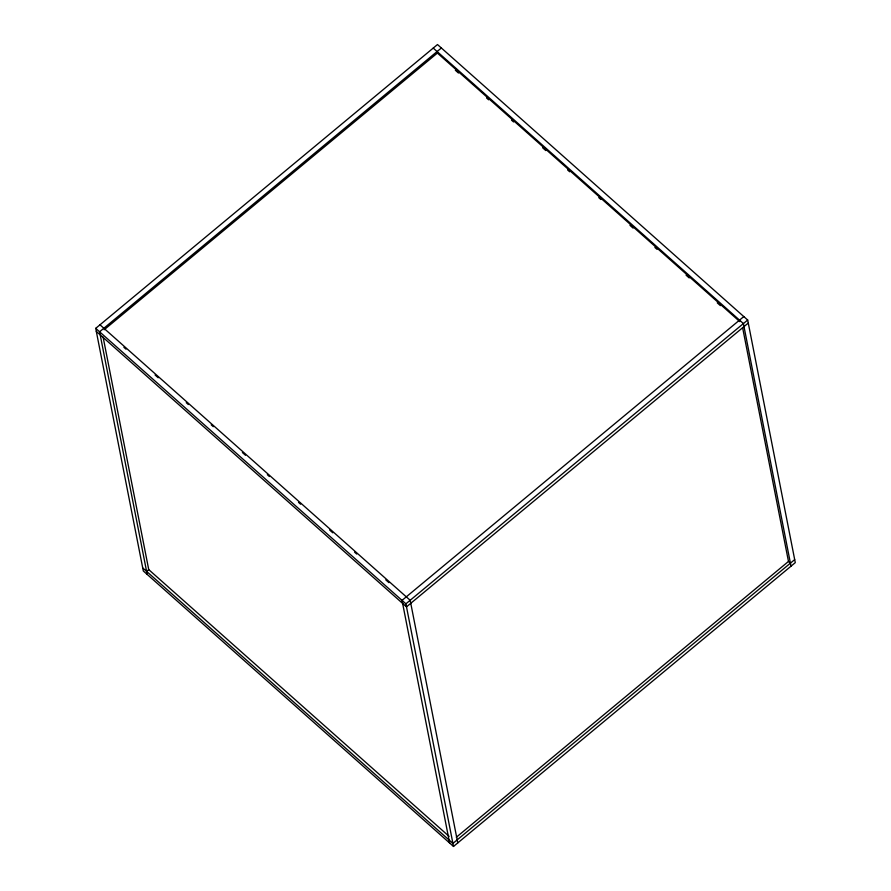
<?xml version="1.0" encoding="UTF-8"?>
<svg xmlns="http://www.w3.org/2000/svg" width="891" height="891" viewBox="0 0 891 891"><rect width="100%" height="100%" fill="white"/><g stroke="black" fill="none" stroke-linecap="round" stroke-linejoin="round"><path stroke-width="1.34" d="M95.716 328.356L437.492 44.55L747.683 320.025L795.284 562.644L453.508 846.45L143.317 570.975L95.716 328.356L405.906 603.82L453.508 846.45M441.368 47.991L99.592 331.797L147.193 574.428M104.158 329.759L437.392 53.059L437.102 51.544M146.603 571.387L148.73 569.616L103.122 337.132M743.807 316.572L402.03 600.378L449.632 843.009M405.906 603.82L747.683 320.025M748.273 323.054L406.496 606.849L96.306 331.385M456.315 837.262L788.479 561.441L742.604 327.598M794.694 559.615L452.906 843.421L142.727 567.946M433.226 48.103L743.406 323.567L791.008 566.197M437.392 53.059L739.831 321.64M455.357 70.266L458.475 73.029M486.542 97.954L488.624 99.803M511.479 120.107L513.561 121.956M542.664 147.795L545.782 150.557M567.6 169.947L569.683 171.785M598.785 197.635L600.868 199.484M629.959 225.323L633.078 228.096M654.907 247.475L656.99 249.324M686.081 275.163L689.2 277.936M717.266 302.851L720.385 305.624M788.479 561.441L790.417 563.168M99.992 324.803L410.172 600.278L457.774 842.897M123.905 347.301L125.987 349.149M155.09 374.988L158.208 377.762M186.264 402.676L188.346 404.525M211.212 424.829L213.283 426.678M242.385 452.517L245.504 455.29M267.333 474.669L269.405 476.518M298.507 502.357L300.59 504.206M329.692 530.045L332.811 532.818M354.629 552.197L356.712 554.046M385.814 579.885L388.933 582.658M148.73 569.616L449.086 836.359"/></g></svg>
